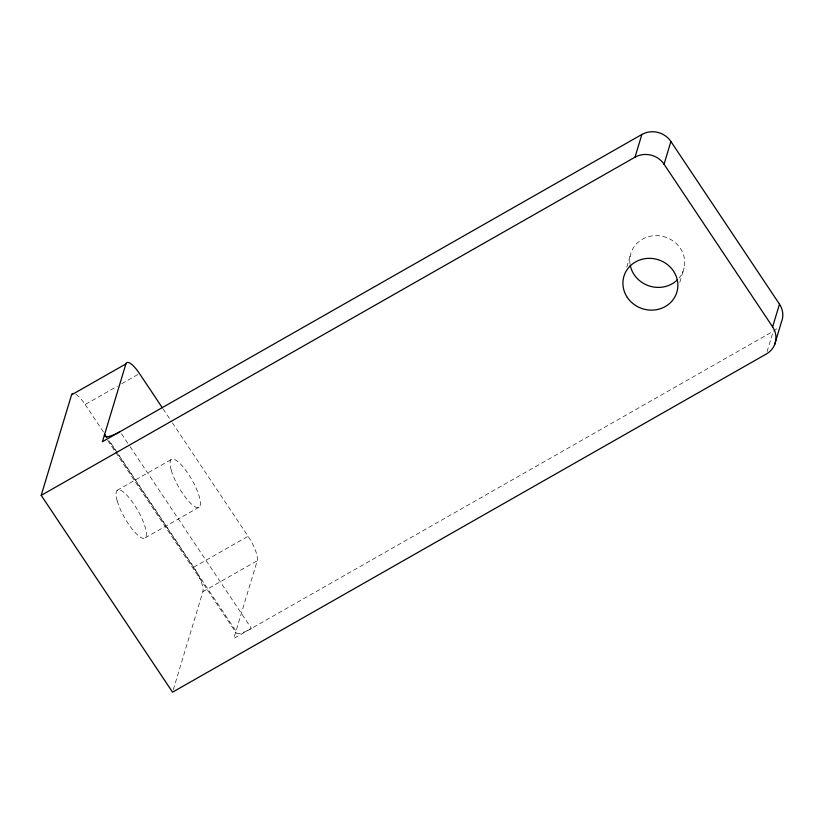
<?xml version="1.0" encoding="UTF-8"?>
<svg xmlns="http://www.w3.org/2000/svg" width="824" height="824" viewBox="0 0 824 824"><rect width="100%" height="100%" fill="white"/><g stroke="black" fill="none" stroke-linecap="round" stroke-linejoin="round"><path stroke-width="0.62" stroke-dasharray="4.12 3.09" d="M173.287 689.719L202.889 591.663A21.136 5.778 60.3 0 0 193.743 567.221L109.448 440.933M172.37 422.815L248.086 536.269A21.136 5.778 60.3 0 1 257.243 560.711L233.758 638.497L773.2 331.289A21.136 19.673 16.8 0 0 777.248 328.24M626.786 267.007L630.391 255.049M679.779 282.333L684.116 267.985M767.062 351.611L773.2 331.289M75.952 394.305A21.136 5.778 60.3 0 1 85.16 404.543L117.327 386.219M121.756 383.696L139.503 373.591M117.121 490.362L171.165 459.586M145.251 537.825L199.295 507.048M193.743 567.221L248.086 536.269M202.889 591.663L257.243 560.711M163.08 408.91L171.65 421.754M121.499 433.784L129.358 445.547M130.068 446.618L251.423 628.444A21.136 5.109 -33.7 0 1 235.983 631.122L118.203 454.642M85.16 404.543L103.731 432.363M108.922 440.737L117.492 453.571M107.666 440.387L114.804 451.089M115.525 452.149L236.158 632.904M630.02 264.01A27.635 25.729 16.8 0 1 664.226 236.756A27.635 25.729 16.8 0 1 679.141 277.987M117.224 501.023A27.635 7.55 60.3 0 0 143.294 538.371A27.635 7.55 60.3 0 0 133.035 502.887A27.635 7.55 60.3 0 0 117.224 501.023M171.258 470.247A27.635 7.55 60.3 0 0 197.338 507.594A27.635 7.55 60.3 0 0 187.079 472.111A27.635 7.55 60.3 0 0 171.258 470.247"/><path stroke-width="1.24" d="M162.369 407.839L139.503 373.591A21.136 5.778 60.3 0 0 125.897 363.909L102.413 441.705L641.855 134.487A21.136 19.673 16.8 0 1 670.901 141.481L779.483 304.169L772.624 326.881A21.136 19.673 16.8 0 1 766.341 354.001L172.546 692.17L41.2 495.368L71.544 394.871A21.136 5.778 60.3 0 1 72.79 393.419M41.2 495.368L634.995 157.199L641.855 134.487M772.624 326.881L664.041 164.203L670.901 141.481M774.55 344.823L781.409 322.112A21.136 19.673 16.8 0 0 779.483 304.169M71.544 394.871L125.897 363.909M106.78 437.534L104.638 434.32A21.136 5.109 -33.7 0 0 120.077 431.642M634.995 157.199A21.136 19.673 16.8 0 1 664.041 164.203M677.606 279.655A27.635 25.729 16.8 0 1 649.703 286.113A27.635 25.729 16.8 0 1 630.216 265.143M627.291 297.392A27.635 25.729 16.8 0 0 674.835 296.97A27.635 25.729 16.8 0 0 649.054 258.345A27.635 25.729 16.8 0 0 627.291 297.392"/></g></svg>
